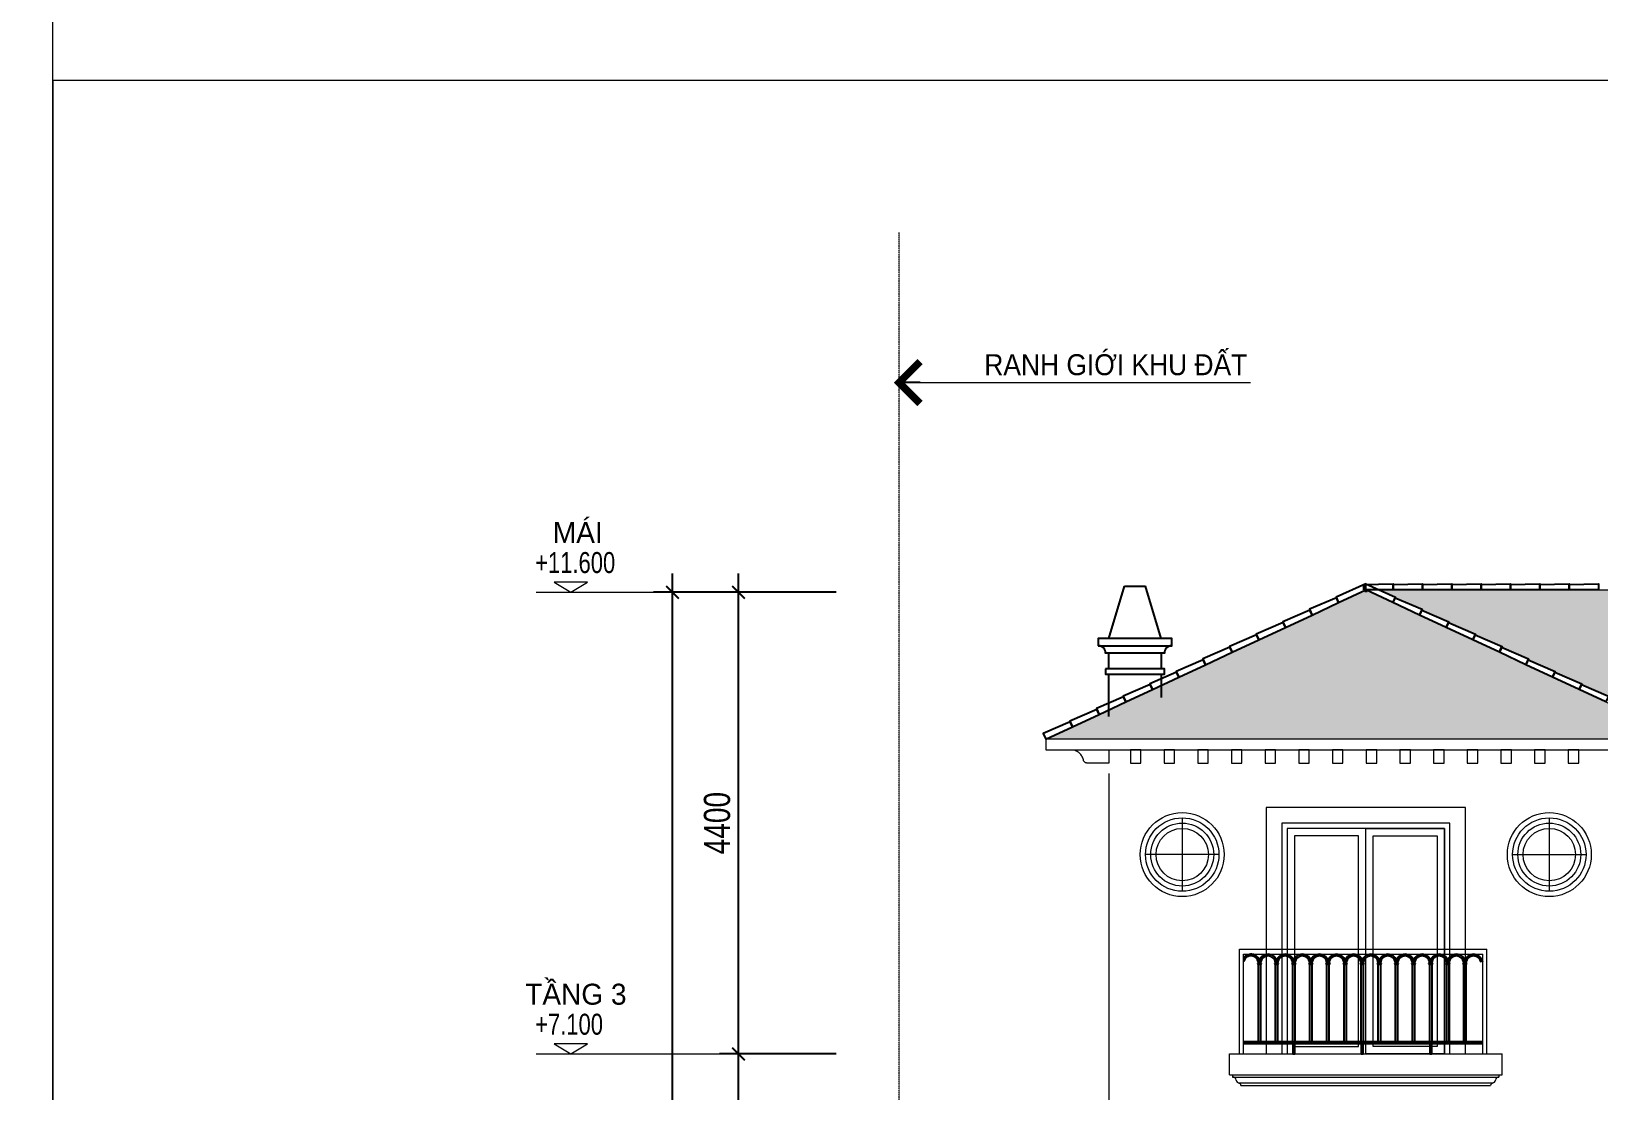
# Model space of a CAD drawing. Header units: millimetres. Extents: x 33748 to 451939, y -263262 to 62681.
# Drawn here: x 273743 to 288685, y -16997 to -6900 of the extents above; entities that cross this region are included whole.
import ezdxf

# ---------------------------------------------------------------- set-up
doc = ezdxf.new("R2010")
doc.units = ezdxf.units.MM
doc.header["$PDMODE"] = 98
doc.linetypes.add('CENTER', pattern=[50.8, 31.75, -6.35, 6.35, -6.35])
doc.linetypes.add('HIDDEN', pattern=[0.375, 0.25, -0.125])
doc.layers.get('Defpoints').update_dxf_attribs({"color": 202, "lineweight": 13})
for name, color, linetype, lineweight in [('-CENTER', 143, 'CENTER', 13), ('-CONCRETE', 1, 'Continuous', 35), ('-DIM', 9, 'Continuous', 13), ('-DOOR', 137, 'Continuous', 9), ('-HATCH', 8, 'Continuous', 5), ('-KH', 143, 'Continuous', 13), ('-LINE1', 7, 'Continuous', 18), ('-RANH GIOI KHU DAT', 12, 'CENTER', 18), ('-TEXT', 7, 'Continuous', 15), ('A72', 9, 'Continuous', 5)]:
    doc.layers.add(name, color=color, linetype=linetype, lineweight=lineweight)
for name, color, linetype in [('-HATCH CONCRETE', 54, 'Continuous'), ('1-NETMANH', 8, 'Continuous'), ('13. NET HATCH', 252, 'Continuous'), ('SOLO', 7, 'Continuous')]:
    doc.layers.add(name, color=color, linetype=linetype)
doc.styles.add('1', font='arial.ttf')
doc.styles.add('AVANH', font='', dxfattribs={"width": 0.8})
doc.styles.add('vnavanth', font='', dxfattribs={"width": 0.8})
doc.styles.add('X-5M-DH-TUM1$0$AVANTH', font='arial.ttf', dxfattribs={"width": 0.9})
doc.styles.add('X-ALL-SECTION$0$ROMANS', font='arial.ttf')
doc.styles.get('AVANH').set_extended_font_data('.VnAvantH')
doc.styles.get('vnavanth').set_extended_font_data('.VnAvantH')
doc.dimstyles.new('C_100A3', dxfattribs={"dimscale": 100, "dimtxt": 2.5, "dimasz": 1.2, "dimexe": 1.8, "dimexo": 0, "dimgap": 0.75, "dimtad": 1, "dimdec": 0, "dimzin": 0, "dimdsep": 46, "dimtxsty": 'AVANH', "dimblk": 'ARCHTICK', "dimcen": 0, "dimdle": 1.8, "dimclrd": 256, "dimclre": 256, "dimclrt": 7, "dimadec": 0, "dimazin": 0, "dimtfac": 0.0001, "dimtdec": 0, "dimtix": 1, "dimtmove": 2, "dimatfit": 3, "dimldrblk": 'ARCHTICK', "dimfxl": 1.8, "dimtolj": 1, "dimtzin": 0, "dimarcsym": 0})
doc.dimstyles.new('X-ALL-SECTION$0$ARROWS', dxfattribs={"dimscale": 100, "dimtxt": 2, "dimasz": 1, "dimexe": 2, "dimexo": 5, "dimgap": 1, "dimtad": 1, "dimdec": 0, "dimzin": 0, "dimdsep": 46, "dimtxsty": 'X-ALL-SECTION$0$ROMANS', "dimblk": 'X-ALL-SECTION$0$ARROWS', "dimcen": 0, "dimclrd": 256, "dimclre": 256, "dimclrt": 256, "dimazin": 0, "dimtfac": 0.5, "dimtdec": 0, "dimtofl": 0, "dimtmove": 2, "dimatfit": 3, "dimldrblk": 'X-ALL-SECTION$0$ARROWS', "dimfxl": 1, "dimtolj": 1, "dimtzin": 0, "dimlwd": -1, "dimlwe": -1, "dimarcsym": 0})

# ---------------------------------------------------------------- blocks, each defined once
blk = doc.blocks.new('X-ALL-SECTION$0$ARROWS')
blk.add_line((-1, 0), (0, 0))
at = {"const_width": 0.35}
blk.add_lwpolyline([(-1, -1), (0, 0), (-1, 1)], dxfattribs=at)
blk = doc.blocks.new('_ARCHTICK')
at = {"const_width": 0.15}
blk.add_lwpolyline([(-0.5, -0.5), (0.5, 0.5)], dxfattribs=at)
blk = doc.blocks.new('*D680')
at = {"layer": '-DIM', "lineweight": -2, "transparency": 16777216}
for p, q in [((280485, -20127), (280485, -16467)), ((281415, -16647), (280305, -16647)), ((281415, -19947), (280305, -19947))]:
    blk.add_line(p, q, dxfattribs=at)
at = {"layer": 'Defpoints', "color": 0, "transparency": 16777216}
for p in [(280485, -16647), (281415, -16647), (281415, -19947)]:
    blk.add_point(p, dxfattribs=at)
at = {"layer": '-DIM', "lineweight": -2, "transparency": 16777216, "xscale": 120, "yscale": 120, "zscale": 120}
for p, rotation in [((280485, -16647), 90), ((280485, -19947), 270)]:
    blk.add_blockref('_ARCHTICK', p, dxfattribs=dict(at, rotation=rotation))
at = {"layer": '-DIM', "color": 7, "transparency": 16777216, "insert": (280281, -18297), "char_height": 250, "attachment_point": 5, "rotation": 90, "style": 'AVANH'}
blk.add_mtext('\\A1;3300', dxfattribs=at)
blk = doc.blocks.new('*D681')
at = {"layer": '-DIM', "lineweight": -2, "transparency": 16777216}
for p, q in [((280485, -16827), (280485, -12067)), ((281415, -12247), (280305, -12247)), ((281415, -16647), (280305, -16647))]:
    blk.add_line(p, q, dxfattribs=at)
at = {"layer": 'Defpoints', "color": 0, "transparency": 16777216}
for p in [(280485, -12247), (281415, -12247), (281415, -16647)]:
    blk.add_point(p, dxfattribs=at)
at = {"layer": '-DIM', "lineweight": -2, "transparency": 16777216, "xscale": 120, "yscale": 120, "zscale": 120}
for p, rotation in [((280485, -12247), 90), ((280485, -16647), 270)]:
    blk.add_blockref('_ARCHTICK', p, dxfattribs=dict(at, rotation=rotation))
at = {"layer": '-DIM', "color": 7, "transparency": 16777216, "insert": (280281, -14447), "char_height": 250, "attachment_point": 5, "rotation": 90, "style": 'AVANH'}
blk.add_mtext('\\A1;4400', dxfattribs=at)
blk = doc.blocks.new('*D683')
at = {"layer": '-DIM', "lineweight": -2, "transparency": 16777216}
for p, q in [((279855, -24477), (279855, -12067)), ((281415, -12247), (279675, -12247)), ((281415, -24297), (279675, -24297))]:
    blk.add_line(p, q, dxfattribs=at)
at = {"layer": 'Defpoints', "color": 0, "transparency": 16777216}
for p in [(279855, -12247), (281415, -12247), (281415, -24297)]:
    blk.add_point(p, dxfattribs=at)
at = {"layer": '-DIM', "lineweight": -2, "transparency": 16777216, "xscale": 120, "yscale": 120, "zscale": 120}
for p, rotation in [((279855, -12247), 90), ((279855, -24297), 270)]:
    blk.add_blockref('_ARCHTICK', p, dxfattribs=dict(at, rotation=rotation))
at = {"layer": '-DIM', "color": 7, "transparency": 16777216, "insert": (279651, -18272), "char_height": 250, "attachment_point": 5, "rotation": 90, "style": 'AVANH'}
blk.add_mtext('\\A1;12050', dxfattribs=at)

msp = doc.modelspace()

# ---------------------------------------------------------------- hatches: boundary and pattern name
at = {"layer": '13. NET HATCH'}
h = msp.add_hatch(dxfattribs=at)
h.set_pattern_fill('N-ONG-01', color=256, scale=200)
h.set_pattern_definition([(274.9697, (291199.2155, -13446.76), (-199.998261, 2400.00021), [184.6944, -4432.6642]), (180, (291215.22, -13630.76), (-200, -200), [16, -184]), (0, (291015.22, -13646.76), (200, 200), [56, -144]), (90, (291071.22, -13646.76), (-200, 200), [20, -180]), (270, (291199.22, -13626.76), (200, -200), [20, -180]), (0, (291199.22, -13646.76), (200, 200), [16, -184]), (0, (291015.22, -13630.76), (200, 200), [40, -160]), (85.0303, (291055.2155, -13630.76), (199.998261, 2400.00021), [184.6944, -4432.6642]), (52.6961, (291055.2155, -13620.76), (-2599.997178, -3400.002148), [52.8016, -5227.35]), (18.4349, (291087.216, -13578.76), (400.0001, 199.9997), [50.5964, -581.859]), (341.5651, (291135.216, -13562.76), (-400.0001, 199.9997), [50.5964, -581.859]), (307.3039, (291183.2155, -13578.76), (2599.997178, -3400.002148), [52.8016, -5227.35]), (20.2249, (291097.216, -13592.76), (-2199.999453, -800.001667), [40.497, -4009.1944]), (339.7751, (291135.216, -13578.76), (2199.999453, -800.001667), [40.497, -4009.1944]), (307.4054, (291173.2155, -13592.76), (2000.00199, -2599.998493), [42.8018, -4237.385]), (52.5946, (291071.2155, -13626.76), (-2000.00199, -2599.998493), [42.8018, -4237.385])])
h.paths.add_polyline_path([(289514.7, -13646.8), (286464.8, -12224.6), (283415, -13646.8)])
h.paths.add_polyline_path([(286607.5, -12224.6), (289531.7, -13589.2), (289514.7, -13646.8), (294815, -13646.8), (291765.2, -12224.6)])

# ---------------------------------------------------------------- linework, layer by layer
at = {"layer": '-CENTER', "ltscale": 0.1}
for p, q in [((278554, -12246.6), (281415, -12246.6)), ((278554, -16646.8), (281415, -16646.8))]:
    msp.add_line(p, q, dxfattribs=at)
at = {"layer": '-CONCRETE'}
msp.add_line((286464.8, -12224.6), (286464.8, -12246.6), dxfattribs=at)
at = {"layer": '-DOOR', "lineweight": 9}
for points in [[(285714.8, -16646.8), (287214.8, -16646.8), (287214.8, -14496.8), (285714.8, -14496.8)], [(285714.8, -16646.8), (286464.8, -16646.8), (286464.8, -14496.8), (285714.8, -14496.8)], [(285784.8, -16576.8), (286394.8, -16576.8), (286394.8, -14566.8), (285784.8, -14566.8)], [(287214.8, -16646.8), (286464.8, -16646.8), (286464.8, -14496.8), (287214.8, -14496.8)], [(287144.8, -16576.8), (286534.8, -16576.8), (286534.8, -14566.8), (287144.8, -14566.8)]]:
    msp.add_lwpolyline(points, close=True, dxfattribs=at)
for centre in [(284715, -14746.8), (288214.7, -14746.8)]:
    msp.add_circle(centre, 250, dxfattribs=at)
at = {"layer": '-HATCH'}
for points in [[(284715, -14396.8), (284715, -15096.8)], [(288214.7, -14396.8), (288214.7, -15096.8)], [(285065, -14746.8), (284365, -14746.8)], [(287864.7, -14746.8), (288564.7, -14746.8)]]:
    msp.add_lwpolyline(points, dxfattribs=at)
for centre in [(284715, -14746.8), (288214.7, -14746.8)]:
    msp.add_circle(centre, 350, dxfattribs=at)
at = {"layer": '-HATCH CONCRETE'}
for points in [[(286464.8, -12224.6), (286464.8, -12165.5), (286182.1, -12292.8), (286206.4, -12345.1)], [(286445.2, -12224.6), (286445.2, -12172.6), (286725.2, -12164.6), (286725.2, -12224.6)], [(286464.8, -12224.6), (286464.8, -12165.5), (286747.6, -12292.8), (286723.3, -12345.1)], [(286725.2, -12224.6), (286725.2, -12172.6), (287005.2, -12164.6), (287005.2, -12224.6)], [(287005.2, -12224.6), (287005.2, -12172.6), (287285.2, -12164.6), (287285.2, -12224.6)], [(287285.2, -12224.6), (287285.2, -12172.6), (287565.2, -12164.6), (287565.2, -12224.6)], [(287565.2, -12224.6), (287565.2, -12172.6), (287845.2, -12164.6), (287845.2, -12224.6)], [(287845.2, -12224.6), (287845.2, -12172.6), (288125.2, -12164.6), (288125.2, -12224.6)], [(288125.2, -12224.6), (288125.2, -12172.6), (288405.2, -12164.6), (288405.2, -12224.6)], [(288405.2, -12224.6), (288405.2, -12172.6), (288685.2, -12164.6), (288685.2, -12224.6)], [(286206.4, -12345.1), (286184.5, -12298), (285927.3, -12409.1), (285952.7, -12463.4)], [(286723.3, -12345.1), (286745.2, -12298), (287002.4, -12409.1), (286977, -12463.4)], [(285698.9, -12581.8), (285676.9, -12534.6), (285419.8, -12645.7), (285445.1, -12700.1)], [(285952.7, -12463.4), (285930.7, -12416.3), (285673.6, -12527.4), (285698.9, -12581.8)], [(286977, -12463.4), (286999, -12416.3), (287256.1, -12527.4), (287230.8, -12581.8)], [(287230.8, -12581.8), (287252.8, -12534.6), (287509.9, -12645.7), (287484.6, -12700.1)], [(285445.1, -12700.1), (285423.2, -12653), (285166, -12764), (285191.4, -12818.4)], [(287484.6, -12700.1), (287506.5, -12653), (287763.7, -12764), (287738.3, -12818.4)], [(285191.4, -12818.4), (285169.4, -12771.3), (284912.3, -12882.4), (284937.6, -12936.8)], [(287738.3, -12818.4), (287760.3, -12771.3), (288017.4, -12882.4), (287992.1, -12936.8)], [(284937.6, -12936.8), (284915.6, -12889.6), (284658.5, -13000.7), (284683.8, -13055.1)], [(287992.1, -12936.8), (288014.1, -12889.6), (288271.2, -13000.7), (288245.9, -13055.1)], [(284430.1, -13173.4), (284408.1, -13126.3), (284151, -13237.4), (284176.3, -13291.8)], [(284683.8, -13055.1), (284661.9, -13008), (284404.7, -13119), (284430.1, -13173.4)], [(288245.9, -13055.1), (288267.8, -13008), (288525, -13119), (288499.6, -13173.4)], [(288499.6, -13173.4), (288521.6, -13126.3), (288778.7, -13237.4), (288753.4, -13291.8)], [(284176.3, -13291.8), (284154.3, -13244.6), (283897.2, -13355.7), (283922.5, -13410.1)], [(283922.5, -13410.1), (283900.6, -13363), (283643.4, -13474), (283668.8, -13528.4)], [(283668.8, -13528.4), (283646.8, -13481.3), (283389.7, -13592.4), (283415, -13646.8)]]:
    msp.add_lwpolyline(points, close=True, dxfattribs=at)
msp.add_lwpolyline([(286464.8, -12224.6), (286464.8, -12165.5)], dxfattribs=at)
at = {"layer": '-KH'}
for p, q in [((278736, -12246.6), (279035.9, -12246.6)), ((278736, -16646.8), (279035.9, -16646.8))]:
    msp.add_line(p, q, dxfattribs=at)
for points in [[(279045, -12150.6), (278726.9, -12150.6), (278885.9, -12246.6)], [(279045, -16550.8), (278726.9, -16550.8), (278885.9, -16646.8)]]:
    msp.add_lwpolyline(points, close=True, dxfattribs=at)
for points in [[(278885.9, -12246.6), (278885.9, -12150.6), (279045, -12150.6), (278885.9, -12246.6)], [(278885.9, -16646.8), (278885.9, -16550.8), (279045, -16550.8), (278885.9, -16646.8)]]:
    msp.add_solid(points, dxfattribs=at)
at = {"layer": '-LINE1'}
for p, q in [((283415, -13646.8), (286464.8, -12224.6)), ((286464.8, -12224.6), (289514.7, -13646.8)), ((286464.8, -12224.6), (291765.2, -12224.6)), ((283415, -13646.8), (283415, -13746.8)), ((285260, -15646.8), (287620, -15646.8)), ((285260, -16646.8), (285260, -15646.8)), ((287620, -16646.8), (287620, -15646.8)), ((285300, -15696.8), (287580, -15696.8)), ((285300, -16646.8), (285300, -15696.8)), ((287580, -16646.8), (287580, -15696.8))]:
    msp.add_line(p, q, dxfattribs=at)
at = {"layer": '-LINE1', "lineweight": 20}
for p, q in [((294815, -13646.8), (283415, -13646.8)), ((283415, -13746.8), (294815, -13746.8)), ((284015, -13974.8), (284015, -24296.8)), ((285164.8, -16646.8), (287764.8, -16646.8)), ((285164.8, -16846.8), (285164.8, -16646.8)), ((287764.8, -16846.8), (287764.8, -16646.8)), ((285164.8, -16846.8), (287764.8, -16846.8)), ((285194.8, -16846.8), (285194.8, -16867.5)), ((287734.8, -16846.8), (287734.8, -16867.5)), ((285274.8, -16946.8), (287654.8, -16946.8))]:
    msp.add_line(p, q, dxfattribs=at)
at = {"layer": '-LINE1'}
for points in [[(283801.8, -13873.8), (283797.5, -13872.5), (283793.4, -13870.8), (283789.6, -13868.6), (283786, -13866), (283782.7, -13863), (283779.8, -13859.7), (283777.3, -13856), (283775.2, -13852.1), (283773.6, -13848), (283772.5, -13843.7), (283770.3, -13834.8), (283767.3, -13826.1), (283763.7, -13817.6), (283759.4, -13809.5), (283754.5, -13801.7), (283749, -13794.3), (283742.9, -13787.5), (283736.2, -13781.1), (283729.1, -13775.3), (283721.5, -13770), (283713.6, -13765.4), (283705.3, -13761.4), (283703.9, -13760.8), (283702.5, -13760), (283701.2, -13759), (283700.1, -13758), (283699, -13756.8), (283698, -13755.6), (283697.2, -13754.2), (283696.5, -13752.8), (283695.9, -13751.4), (283695.5, -13749.9), (283695.2, -13748.3), (283695, -13746.8), (284015, -13746.8), (284015, -13874.8), (284013.9, -13874.8), (283810.5, -13874.8), (283806.1, -13874.5)], [(284321.6, -13874.8), (284321.6, -13746.8), (284221.6, -13746.8), (284221.6, -13874.8)], [(284642.6, -13874.8), (284642.6, -13746.8), (284542.6, -13746.8), (284542.6, -13874.8)], [(284963.7, -13874.8), (284963.7, -13746.8), (284863.7, -13746.8), (284863.7, -13874.8)], [(285284.7, -13874.8), (285284.7, -13746.8), (285184.7, -13746.8), (285184.7, -13874.8)], [(285605.8, -13874.8), (285605.8, -13746.8), (285505.8, -13746.8), (285505.8, -13874.8)], [(285926.8, -13874.8), (285926.8, -13746.8), (285826.8, -13746.8), (285826.8, -13874.8)], [(286247.8, -13874.8), (286247.8, -13746.8), (286147.8, -13746.8), (286147.8, -13874.8)], [(286568.9, -13874.8), (286568.9, -13746.8), (286468.9, -13746.8), (286468.9, -13874.8)], [(286889.9, -13874.8), (286889.9, -13746.8), (286789.9, -13746.8), (286789.9, -13874.8)], [(287210.9, -13874.8), (287210.9, -13746.8), (287110.9, -13746.8), (287110.9, -13874.8)], [(287532, -13874.8), (287532, -13746.8), (287432, -13746.8), (287432, -13874.8)], [(287853, -13874.8), (287853, -13746.8), (287753, -13746.8), (287753, -13874.8)], [(288174, -13874.8), (288174, -13746.8), (288074, -13746.8), (288074, -13874.8)], [(288495.1, -13874.8), (288495.1, -13746.8), (288395.1, -13746.8), (288395.1, -13874.8)]]:
    msp.add_lwpolyline(points, close=True, dxfattribs=at)
at = {"layer": '-LINE1', "color": 0, "lineweight": 20}
for points in [[(287414.8, -16646.8), (287414.8, -14296.8), (285514.8, -14296.8), (285514.8, -16646.8)], [(287264.8, -16646.8), (287264.8, -14446.8), (285664.8, -14446.8), (285664.8, -16646.8)]]:
    msp.add_lwpolyline(points, dxfattribs=at)
at = {"layer": '-LINE1', "lineweight": 20}
for points in [[(285255.5, -16922.9), (285255.5, -16929.1)], [(287674.2, -16922.9), (287674.2, -16929.1)]]:
    msp.add_lwpolyline(points, dxfattribs=at)
at = {"layer": '-LINE1', "color": 0, "lineweight": 20}
for centre, radius in [((284715, -14746.8), 400), ((284715, -14746.8), 300), ((288214.7, -14746.8), 400), ((288214.7, -14746.8), 300)]:
    msp.add_circle(centre, radius, dxfattribs=at)
at = {"layer": '-LINE1', "lineweight": 20}
for centre, radius, start, end in [((285195.2, -16900.8), 33.3, 5.47259, 90.67911), ((287734.5, -16900.8), 33.3, 89.32089, 174.52741), ((285257.8, -16893.2), 29.8, 188.48378, 265.49102), ((285257.6, -16946.3), 17.3, 358.39355, 97.04259), ((287672.1, -16946.3), 17.3, 82.95741, 181.60645), ((287671.9, -16893.2), 29.8, 274.50898, 351.51622)]:
    msp.add_arc(centre, radius, start, end, dxfattribs=at)
at = {"layer": '-RANH GIOI KHU DAT', "linetype": 'HIDDEN', "ltscale": 10}
msp.add_lwpolyline([(282015, -25094.8), (282015, -8816.3)], dxfattribs=at)
at = {"layer": '1-NETMANH', "lineweight": 20}
for points in [[(285194.8, -16867.5), (287734.8, -16867.5)], [(285255.5, -16922.9), (287674.2, -16922.9)]]:
    msp.add_lwpolyline(points, dxfattribs=at)
at = {"layer": '13. NET HATCH'}
for p, q in [((285440.6, -15776.6), (285432.4, -15781.6)), ((285432.4, -15781.6), (285432.4, -15783.6)), ((285442.2, -15781.6), (285432.4, -15781.6)), ((285432.4, -15783.6), (285440.6, -15788.7)), ((285442.2, -15783.6), (285432.4, -15783.6)), ((285438.2, -15772.6), (285438.2, -15774.6)), ((285438.2, -15772.6), (285442.2, -15772.6)), ((285438.2, -15774.6), (285440.6, -15774.6)), ((285438.2, -15790.7), (285438.2, -15792.7)), ((285438.2, -15790.7), (285440.6, -15790.7)), ((285438.2, -15792.7), (285442.2, -15792.7)), ((285440.6, -15774.6), (285440.6, -15776.6)), ((285440.6, -15774.6), (285442.2, -15774.6)), ((285440.6, -15776.6), (285463, -15776.6)), ((285440.6, -15788.7), (285440.6, -15790.7)), ((285440.6, -15788.7), (285463, -15788.7)), ((285440.6, -15790.7), (285442.2, -15790.7)), ((285442.2, -15772.6), (285461.4, -15772.6)), ((285461.4, -15774.6), (285442.2, -15774.6)), ((285442.2, -15783.6), (285442.2, -15781.6)), ((285442.2, -15781.6), (285461.4, -15781.6)), ((285442.2, -15783.6), (285461.4, -15783.6)), ((285461.4, -15790.7), (285442.2, -15790.7)), ((285442.2, -16526.8), (285442.2, -15792.7)), ((285442.2, -15792.7), (285461.4, -15792.7)), ((285461.4, -15772.6), (285465.4, -15772.6)), ((285461.4, -15774.6), (285463, -15774.6)), ((285461.4, -15781.6), (285461.4, -15783.6)), ((285461.4, -15781.6), (285471.2, -15781.6)), ((285461.4, -15783.6), (285471.2, -15783.6)), ((285461.4, -15790.7), (285463, -15790.7)), ((285461.4, -15792.7), (285461.4, -16526.8)), ((285461.4, -15792.7), (285465.4, -15792.7)), ((285463, -15776.6), (285463, -15774.6)), ((285463, -15774.6), (285465.4, -15774.6)), ((285471.2, -15781.6), (285463, -15776.6)), ((285463, -15788.7), (285471.2, -15783.6)), ((285463, -15790.7), (285463, -15788.7)), ((285463, -15790.7), (285465.4, -15790.7)), ((285465.4, -15774.6), (285465.4, -15772.6)), ((285465.4, -15792.7), (285465.4, -15790.7)), ((285471.2, -15783.6), (285471.2, -15781.6)), ((285603.8, -15776.6), (285595.6, -15781.6)), ((285595.6, -15781.6), (285595.6, -15783.6)), ((285605.4, -15781.6), (285595.6, -15781.6)), ((285595.6, -15783.6), (285603.8, -15788.7)), ((285605.4, -15783.6), (285595.6, -15783.6)), ((285601.4, -15772.6), (285601.4, -15774.6)), ((285601.4, -15772.6), (285605.4, -15772.6)), ((285601.4, -15774.6), (285603.8, -15774.6)), ((285601.4, -15790.7), (285601.4, -15792.7)), ((285601.4, -15790.7), (285603.8, -15790.7)), ((285601.4, -15792.7), (285605.4, -15792.7)), ((285603.8, -15774.6), (285603.8, -15776.6)), ((285603.8, -15774.6), (285605.4, -15774.6)), ((285603.8, -15776.6), (285626.2, -15776.6)), ((285603.8, -15788.7), (285603.8, -15790.7)), ((285603.8, -15788.7), (285626.2, -15788.7)), ((285603.8, -15790.7), (285605.4, -15790.7)), ((285605.4, -15772.6), (285624.6, -15772.6)), ((285624.6, -15774.6), (285605.4, -15774.6)), ((285605.4, -15783.6), (285605.4, -15781.6)), ((285605.4, -15781.6), (285624.6, -15781.6)), ((285605.4, -15783.6), (285624.6, -15783.6)), ((285624.6, -15790.7), (285605.4, -15790.7)), ((285605.4, -16526.8), (285605.4, -15792.7)), ((285605.4, -15792.7), (285624.6, -15792.7)), ((285624.6, -15772.6), (285628.6, -15772.6)), ((285624.6, -15774.6), (285626.2, -15774.6)), ((285624.6, -15781.6), (285624.6, -15783.6)), ((285624.6, -15781.6), (285634.4, -15781.6)), ((285624.6, -15783.6), (285634.4, -15783.6)), ((285624.6, -15790.7), (285626.2, -15790.7)), ((285624.6, -15792.7), (285624.6, -16526.8)), ((285624.6, -15792.7), (285628.6, -15792.7)), ((285626.2, -15776.6), (285626.2, -15774.6)), ((285626.2, -15774.6), (285628.6, -15774.6)), ((285634.4, -15781.6), (285626.2, -15776.6)), ((285626.2, -15788.7), (285634.4, -15783.6)), ((285626.2, -15790.7), (285626.2, -15788.7)), ((285626.2, -15790.7), (285628.6, -15790.7)), ((285628.6, -15774.6), (285628.6, -15772.6)), ((285628.6, -15792.7), (285628.6, -15790.7)), ((285634.4, -15783.6), (285634.4, -15781.6)), ((285767, -15776.6), (285758.8, -15781.6)), ((285758.8, -15781.6), (285758.8, -15783.6)), ((285768.6, -15781.6), (285758.8, -15781.6)), ((285758.8, -15783.6), (285767, -15788.6)), ((285768.6, -15783.6), (285758.8, -15783.6)), ((285764.6, -15772.6), (285764.6, -15774.6)), ((285764.6, -15772.6), (285768.6, -15772.6)), ((285764.6, -15774.6), (285767, -15774.6)), ((285764.6, -15790.6), (285764.6, -15792.6)), ((285764.6, -15790.6), (285767, -15790.6)), ((285764.6, -15792.6), (285768.6, -15792.6)), ((285767, -15774.6), (285767, -15776.6)), ((285767, -15774.6), (285768.6, -15774.6)), ((285767, -15776.6), (285789.4, -15776.6)), ((285767, -15788.6), (285767, -15790.6)), ((285767, -15788.6), (285789.4, -15788.6)), ((285767, -15790.6), (285768.6, -15790.6)), ((285768.6, -15772.6), (285787.8, -15772.6)), ((285787.8, -15774.6), (285768.6, -15774.6)), ((285768.6, -15783.6), (285768.6, -15781.6)), ((285768.6, -15781.6), (285787.8, -15781.6)), ((285768.6, -15783.6), (285787.8, -15783.6)), ((285787.8, -15790.6), (285768.6, -15790.6)), ((285768.6, -16526.7), (285768.6, -15792.6)), ((285768.6, -15792.6), (285787.8, -15792.6)), ((285787.8, -15772.6), (285791.8, -15772.6)), ((285787.8, -15774.6), (285789.4, -15774.6)), ((285787.8, -15781.6), (285787.8, -15783.6)), ((285787.8, -15781.6), (285797.6, -15781.6)), ((285787.8, -15783.6), (285797.6, -15783.6)), ((285787.8, -15790.6), (285789.4, -15790.6)), ((285787.8, -15792.6), (285787.8, -16526.7)), ((285787.8, -15792.6), (285791.8, -15792.6)), ((285789.4, -15776.6), (285789.4, -15774.6)), ((285789.4, -15774.6), (285791.8, -15774.6)), ((285797.6, -15781.6), (285789.4, -15776.6)), ((285789.4, -15788.6), (285797.6, -15783.6)), ((285789.4, -15790.6), (285789.4, -15788.6)), ((285789.4, -15790.6), (285791.8, -15790.6)), ((285791.8, -15774.6), (285791.8, -15772.6)), ((285791.8, -15792.6), (285791.8, -15790.6)), ((285797.6, -15783.6), (285797.6, -15781.6)), ((285930.2, -15776.6), (285922, -15781.6)), ((285922, -15781.6), (285922, -15783.6)), ((285931.8, -15781.6), (285922, -15781.6)), ((285922, -15783.6), (285930.2, -15788.6)), ((285931.8, -15783.6), (285922, -15783.6)), ((285927.8, -15772.6), (285927.8, -15774.6)), ((285927.8, -15772.6), (285931.8, -15772.6)), ((285927.8, -15774.6), (285930.2, -15774.6)), ((285927.8, -15790.6), (285927.8, -15792.6)), ((285927.8, -15790.6), (285930.2, -15790.6)), ((285927.8, -15792.6), (285931.8, -15792.6)), ((285930.2, -15774.6), (285930.2, -15776.6)), ((285930.2, -15774.6), (285931.8, -15774.6)), ((285930.2, -15776.6), (285952.6, -15776.6)), ((285930.2, -15788.6), (285930.2, -15790.6)), ((285930.2, -15788.6), (285952.6, -15788.6)), ((285930.2, -15790.6), (285931.8, -15790.6)), ((285931.8, -15772.6), (285951, -15772.6)), ((285951, -15774.6), (285931.8, -15774.6)), ((285931.8, -15783.6), (285931.8, -15781.6)), ((285931.8, -15781.6), (285951, -15781.6)), ((285931.8, -15783.6), (285951, -15783.6)), ((285951, -15790.6), (285931.8, -15790.6)), ((285931.8, -16526.7), (285931.8, -15792.6)), ((285931.8, -15792.6), (285951, -15792.6)), ((285951, -15772.6), (285955, -15772.6)), ((285951, -15774.6), (285952.6, -15774.6)), ((285951, -15781.6), (285951, -15783.6)), ((285951, -15781.6), (285960.8, -15781.6)), ((285951, -15783.6), (285960.8, -15783.6)), ((285951, -15790.6), (285952.6, -15790.6)), ((285951, -15792.6), (285951, -16526.7)), ((285951, -15792.6), (285955, -15792.6)), ((285952.6, -15776.6), (285952.6, -15774.6)), ((285952.6, -15774.6), (285955, -15774.6)), ((285960.8, -15781.6), (285952.6, -15776.6)), ((285952.6, -15788.6), (285960.8, -15783.6)), ((285952.6, -15790.6), (285952.6, -15788.6)), ((285952.6, -15790.6), (285955, -15790.6)), ((285955, -15774.6), (285955, -15772.6)), ((285955, -15792.6), (285955, -15790.6)), ((285960.8, -15783.6), (285960.8, -15781.6)), ((286093.4, -15776.6), (286085.2, -15781.6)), ((286085.2, -15781.6), (286085.2, -15783.6)), ((286095, -15781.6), (286085.2, -15781.6)), ((286085.2, -15783.6), (286093.4, -15788.6)), ((286095, -15783.6), (286085.2, -15783.6)), ((286091, -15772.6), (286091, -15774.6)), ((286091, -15772.6), (286095, -15772.6)), ((286091, -15774.6), (286093.4, -15774.6)), ((286091, -15790.6), (286091, -15792.6)), ((286091, -15790.6), (286093.4, -15790.6)), ((286091, -15792.6), (286095, -15792.6)), ((286093.4, -15774.6), (286093.4, -15776.6)), ((286093.4, -15774.6), (286095, -15774.6)), ((286093.4, -15776.6), (286115.8, -15776.6)), ((286093.4, -15788.6), (286093.4, -15790.6)), ((286093.4, -15788.6), (286115.8, -15788.6)), ((286093.4, -15790.6), (286095, -15790.6)), ((286095, -15772.6), (286114.2, -15772.6)), ((286114.2, -15774.6), (286095, -15774.6)), ((286095, -15783.6), (286095, -15781.6)), ((286095, -15781.6), (286114.2, -15781.6)), ((286095, -15783.6), (286114.2, -15783.6)), ((286114.2, -15790.6), (286095, -15790.6)), ((286095, -16526.7), (286095, -15792.6)), ((286095, -15792.6), (286114.2, -15792.6)), ((286114.2, -15772.6), (286118.2, -15772.6)), ((286114.2, -15774.6), (286115.8, -15774.6)), ((286114.2, -15781.6), (286114.2, -15783.6)), ((286114.2, -15781.6), (286124, -15781.6)), ((286114.2, -15783.6), (286124, -15783.6)), ((286114.2, -15790.6), (286115.8, -15790.6)), ((286114.2, -15792.6), (286114.2, -16526.7)), ((286114.2, -15792.6), (286118.2, -15792.6)), ((286115.8, -15776.6), (286115.8, -15774.6)), ((286115.8, -15774.6), (286118.2, -15774.6)), ((286124, -15781.6), (286115.8, -15776.6)), ((286115.8, -15788.6), (286124, -15783.6)), ((286115.8, -15790.6), (286115.8, -15788.6)), ((286115.8, -15790.6), (286118.2, -15790.6)), ((286118.2, -15774.6), (286118.2, -15772.6)), ((286118.2, -15792.6), (286118.2, -15790.6)), ((286124, -15783.6), (286124, -15781.6)), ((286256.6, -15776.6), (286248.4, -15781.6)), ((286248.4, -15781.6), (286248.4, -15783.6)), ((286258.2, -15781.6), (286248.4, -15781.6)), ((286248.4, -15783.6), (286256.6, -15788.6)), ((286258.2, -15783.6), (286248.4, -15783.6)), ((286254.2, -15772.6), (286254.2, -15774.6)), ((286254.2, -15772.6), (286258.2, -15772.6)), ((286254.2, -15774.6), (286256.6, -15774.6)), ((286254.2, -15790.6), (286254.2, -15792.6)), ((286254.2, -15790.6), (286256.6, -15790.6)), ((286254.2, -15792.6), (286258.2, -15792.6)), ((286256.6, -15774.6), (286256.6, -15776.6)), ((286256.6, -15774.6), (286258.2, -15774.6)), ((286256.6, -15776.6), (286279, -15776.6)), ((286256.6, -15788.6), (286256.6, -15790.6)), ((286256.6, -15788.6), (286279, -15788.6)), ((286256.6, -15790.6), (286258.2, -15790.6)), ((286258.2, -15772.6), (286277.4, -15772.6)), ((286277.4, -15774.6), (286258.2, -15774.6)), ((286258.2, -15783.6), (286258.2, -15781.6)), ((286258.2, -15781.6), (286277.4, -15781.6)), ((286258.2, -15783.6), (286277.4, -15783.6)), ((286277.4, -15790.6), (286258.2, -15790.6)), ((286258.2, -16526.7), (286258.2, -15792.6)), ((286258.2, -15792.6), (286277.4, -15792.6)), ((286277.4, -15772.6), (286281.4, -15772.6)), ((286277.4, -15774.6), (286279, -15774.6)), ((286277.4, -15781.6), (286277.4, -15783.6)), ((286277.4, -15781.6), (286287.2, -15781.6)), ((286277.4, -15783.6), (286287.2, -15783.6)), ((286277.4, -15790.6), (286279, -15790.6)), ((286277.4, -15792.6), (286277.4, -16526.7)), ((286277.4, -15792.6), (286281.4, -15792.6)), ((286279, -15776.6), (286279, -15774.6)), ((286279, -15774.6), (286281.4, -15774.6)), ((286287.2, -15781.6), (286279, -15776.6)), ((286279, -15788.6), (286287.2, -15783.6)), ((286279, -15790.6), (286279, -15788.6)), ((286279, -15790.6), (286281.4, -15790.6)), ((286281.4, -15774.6), (286281.4, -15772.6)), ((286281.4, -15792.6), (286281.4, -15790.6)), ((286287.2, -15783.6), (286287.2, -15781.6)), ((286419.8, -15776.6), (286411.6, -15781.6)), ((286411.6, -15781.6), (286411.6, -15783.6)), ((286421.4, -15781.6), (286411.6, -15781.6)), ((286411.6, -15783.6), (286419.8, -15788.6)), ((286421.4, -15783.6), (286411.6, -15783.6)), ((286417.4, -15772.6), (286417.4, -15774.6)), ((286417.4, -15772.6), (286421.4, -15772.6)), ((286417.4, -15774.6), (286419.8, -15774.6)), ((286417.4, -15790.6), (286417.4, -15792.6)), ((286417.4, -15790.6), (286419.8, -15790.6)), ((286417.4, -15792.6), (286421.4, -15792.6)), ((286419.8, -15774.6), (286419.8, -15776.6)), ((286419.8, -15774.6), (286421.4, -15774.6)), ((286419.8, -15776.6), (286442.2, -15776.6)), ((286419.8, -15788.6), (286419.8, -15790.6)), ((286419.8, -15788.6), (286442.2, -15788.6)), ((286419.8, -15790.6), (286421.4, -15790.6)), ((286421.4, -15772.6), (286440.6, -15772.6)), ((286440.6, -15774.6), (286421.4, -15774.6)), ((286421.4, -15783.6), (286421.4, -15781.6)), ((286421.4, -15781.6), (286440.6, -15781.6)), ((286421.4, -15783.6), (286440.6, -15783.6)), ((286440.6, -15790.6), (286421.4, -15790.6)), ((286421.4, -16526.7), (286421.4, -15792.6)), ((286421.4, -15792.6), (286440.6, -15792.6)), ((286440.6, -15772.6), (286444.6, -15772.6)), ((286440.6, -15774.6), (286442.2, -15774.6)), ((286440.6, -15781.6), (286440.6, -15783.6)), ((286440.6, -15781.6), (286450.4, -15781.6)), ((286440.6, -15783.6), (286450.4, -15783.6)), ((286440.6, -15790.6), (286442.2, -15790.6)), ((286440.6, -15792.6), (286440.6, -16526.7)), ((286440.6, -15792.6), (286444.6, -15792.6)), ((286442.2, -15776.6), (286442.2, -15774.6)), ((286442.2, -15774.6), (286444.6, -15774.6)), ((286450.4, -15781.6), (286442.2, -15776.6)), ((286442.2, -15788.6), (286450.4, -15783.6)), ((286442.2, -15790.6), (286442.2, -15788.6)), ((286442.2, -15790.6), (286444.6, -15790.6)), ((286444.6, -15774.6), (286444.6, -15772.6)), ((286444.6, -15792.6), (286444.6, -15790.6)), ((286450.4, -15783.6), (286450.4, -15781.6)), ((286583, -15776.6), (286574.8, -15781.6)), ((286574.8, -15781.6), (286574.8, -15783.6)), ((286584.6, -15781.6), (286574.8, -15781.6)), ((286574.8, -15783.6), (286583, -15788.6)), ((286584.6, -15783.6), (286574.8, -15783.6)), ((286580.6, -15772.6), (286580.6, -15774.6)), ((286580.6, -15772.6), (286584.6, -15772.6)), ((286580.6, -15774.6), (286583, -15774.6)), ((286580.6, -15790.6), (286580.6, -15792.6)), ((286580.6, -15790.6), (286583, -15790.6)), ((286580.6, -15792.6), (286584.6, -15792.6)), ((286583, -15774.6), (286583, -15776.6)), ((286583, -15774.6), (286584.6, -15774.6)), ((286583, -15776.6), (286605.4, -15776.6)), ((286583, -15788.6), (286583, -15790.6)), ((286583, -15788.6), (286605.4, -15788.6)), ((286583, -15790.6), (286584.6, -15790.6)), ((286584.6, -15772.6), (286603.8, -15772.6)), ((286603.8, -15774.6), (286584.6, -15774.6)), ((286584.6, -15783.6), (286584.6, -15781.6)), ((286584.6, -15781.6), (286603.8, -15781.6)), ((286584.6, -15783.6), (286603.8, -15783.6)), ((286603.8, -15790.6), (286584.6, -15790.6)), ((286584.6, -16526.7), (286584.6, -15792.6)), ((286584.6, -15792.6), (286603.8, -15792.6)), ((286603.8, -15772.6), (286607.8, -15772.6)), ((286603.8, -15774.6), (286605.4, -15774.6)), ((286603.8, -15781.6), (286603.8, -15783.6)), ((286603.8, -15781.6), (286613.6, -15781.6)), ((286603.8, -15783.6), (286613.6, -15783.6)), ((286603.8, -15790.6), (286605.4, -15790.6)), ((286603.8, -15792.6), (286603.8, -16526.7)), ((286603.8, -15792.6), (286607.8, -15792.6)), ((286605.4, -15776.6), (286605.4, -15774.6)), ((286605.4, -15774.6), (286607.8, -15774.6)), ((286613.6, -15781.6), (286605.4, -15776.6)), ((286605.4, -15788.6), (286613.6, -15783.6)), ((286605.4, -15790.6), (286605.4, -15788.6)), ((286605.4, -15790.6), (286607.8, -15790.6)), ((286607.8, -15774.6), (286607.8, -15772.6)), ((286607.8, -15792.6), (286607.8, -15790.6)), ((286613.6, -15783.6), (286613.6, -15781.6)), ((286746.2, -15776.6), (286738, -15781.6)), ((286738, -15781.6), (286738, -15783.6)), ((286747.8, -15781.6), (286738, -15781.6)), ((286738, -15783.6), (286746.2, -15788.6)), ((286747.8, -15783.6), (286738, -15783.6)), ((286743.8, -15772.6), (286743.8, -15774.6)), ((286743.8, -15772.6), (286747.8, -15772.6)), ((286743.8, -15774.6), (286746.2, -15774.6)), ((286743.8, -15790.6), (286743.8, -15792.6)), ((286743.8, -15790.6), (286746.2, -15790.6)), ((286743.8, -15792.6), (286747.8, -15792.6)), ((286746.2, -15774.6), (286746.2, -15776.6)), ((286746.2, -15774.6), (286747.8, -15774.6)), ((286746.2, -15776.6), (286768.6, -15776.6)), ((286746.2, -15788.6), (286746.2, -15790.6)), ((286746.2, -15788.6), (286768.6, -15788.6)), ((286746.2, -15790.6), (286747.8, -15790.6)), ((286747.8, -15772.6), (286767, -15772.6)), ((286767, -15774.6), (286747.8, -15774.6)), ((286747.8, -15783.6), (286747.8, -15781.6)), ((286747.8, -15781.6), (286767, -15781.6)), ((286747.8, -15783.6), (286767, -15783.6)), ((286767, -15790.6), (286747.8, -15790.6)), ((286747.8, -16526.7), (286747.8, -15792.6)), ((286747.8, -15792.6), (286767, -15792.6)), ((286767, -15772.6), (286771, -15772.6)), ((286767, -15774.6), (286768.6, -15774.6)), ((286767, -15781.6), (286767, -15783.6)), ((286767, -15781.6), (286776.8, -15781.6)), ((286767, -15783.6), (286776.8, -15783.6)), ((286767, -15790.6), (286768.6, -15790.6)), ((286767, -15792.6), (286767, -16526.7)), ((286767, -15792.6), (286771, -15792.6)), ((286768.6, -15776.6), (286768.6, -15774.6)), ((286768.6, -15774.6), (286771, -15774.6)), ((286776.8, -15781.6), (286768.6, -15776.6)), ((286768.6, -15788.6), (286776.8, -15783.6)), ((286768.6, -15790.6), (286768.6, -15788.6)), ((286768.6, -15790.6), (286771, -15790.6)), ((286771, -15774.6), (286771, -15772.6)), ((286771, -15792.6), (286771, -15790.6)), ((286776.8, -15783.6), (286776.8, -15781.6)), ((286909.4, -15776.6), (286901.2, -15781.6)), ((286901.2, -15781.6), (286901.2, -15783.6)), ((286911, -15781.6), (286901.2, -15781.6)), ((286901.2, -15783.6), (286909.4, -15788.6)), ((286911, -15783.6), (286901.2, -15783.6)), ((286907, -15772.6), (286907, -15774.6)), ((286907, -15772.6), (286911, -15772.6)), ((286907, -15774.6), (286909.4, -15774.6)), ((286907, -15790.6), (286907, -15792.6)), ((286907, -15790.6), (286909.4, -15790.6)), ((286907, -15792.6), (286911, -15792.6)), ((286909.4, -15774.6), (286909.4, -15776.6)), ((286909.4, -15774.6), (286911, -15774.6)), ((286909.4, -15776.6), (286931.8, -15776.6)), ((286909.4, -15788.6), (286909.4, -15790.6)), ((286909.4, -15788.6), (286931.8, -15788.6)), ((286909.4, -15790.6), (286911, -15790.6)), ((286911, -15772.6), (286930.2, -15772.6)), ((286930.2, -15774.6), (286911, -15774.6)), ((286911, -15783.6), (286911, -15781.6)), ((286911, -15781.6), (286930.2, -15781.6)), ((286911, -15783.6), (286930.2, -15783.6)), ((286930.2, -15790.6), (286911, -15790.6)), ((286911, -16526.7), (286911, -15792.6)), ((286911, -15792.6), (286930.2, -15792.6)), ((286930.2, -15772.6), (286934.2, -15772.6)), ((286930.2, -15774.6), (286931.8, -15774.6)), ((286930.2, -15781.6), (286930.2, -15783.6)), ((286930.2, -15781.6), (286940, -15781.6)), ((286930.2, -15783.6), (286940, -15783.6)), ((286930.2, -15790.6), (286931.8, -15790.6)), ((286930.2, -15792.6), (286930.2, -16526.7)), ((286930.2, -15792.6), (286934.2, -15792.6)), ((286931.8, -15776.6), (286931.8, -15774.6)), ((286931.8, -15774.6), (286934.2, -15774.6)), ((286940, -15781.6), (286931.8, -15776.6)), ((286931.8, -15788.6), (286940, -15783.6)), ((286931.8, -15790.6), (286931.8, -15788.6)), ((286931.8, -15790.6), (286934.2, -15790.6)), ((286934.2, -15774.6), (286934.2, -15772.6)), ((286934.2, -15792.6), (286934.2, -15790.6)), ((286940, -15783.6), (286940, -15781.6)), ((287072.6, -15776.6), (287064.4, -15781.6)), ((287064.4, -15781.6), (287064.4, -15783.6)), ((287074.2, -15781.6), (287064.4, -15781.6)), ((287064.4, -15783.6), (287072.6, -15788.6)), ((287074.2, -15783.6), (287064.4, -15783.6)), ((287070.2, -15772.6), (287070.2, -15774.6)), ((287070.2, -15772.6), (287074.2, -15772.6)), ((287070.2, -15774.6), (287072.6, -15774.6)), ((287070.2, -15790.6), (287070.2, -15792.6)), ((287070.2, -15790.6), (287072.6, -15790.6)), ((287070.2, -15792.6), (287074.2, -15792.6)), ((287072.6, -15774.6), (287072.6, -15776.6)), ((287072.6, -15774.6), (287074.2, -15774.6)), ((287072.6, -15776.6), (287095, -15776.6)), ((287072.6, -15788.6), (287072.6, -15790.6)), ((287072.6, -15788.6), (287095, -15788.6)), ((287072.6, -15790.6), (287074.2, -15790.6)), ((287074.2, -15772.6), (287093.4, -15772.6)), ((287093.4, -15774.6), (287074.2, -15774.6)), ((287074.2, -15783.6), (287074.2, -15781.6)), ((287074.2, -15781.6), (287093.4, -15781.6)), ((287074.2, -15783.6), (287093.4, -15783.6)), ((287093.4, -15790.6), (287074.2, -15790.6)), ((287074.2, -16526.7), (287074.2, -15792.6)), ((287074.2, -15792.6), (287093.4, -15792.6)), ((287093.4, -15772.6), (287097.4, -15772.6)), ((287093.4, -15774.6), (287095, -15774.6)), ((287093.4, -15781.6), (287093.4, -15783.6)), ((287093.4, -15781.6), (287103.2, -15781.6)), ((287093.4, -15783.6), (287103.2, -15783.6)), ((287093.4, -15790.6), (287095, -15790.6)), ((287093.4, -15792.6), (287093.4, -16526.7)), ((287093.4, -15792.6), (287097.4, -15792.6)), ((287095, -15776.6), (287095, -15774.6)), ((287095, -15774.6), (287097.4, -15774.6)), ((287103.2, -15781.6), (287095, -15776.6)), ((287095, -15788.6), (287103.2, -15783.6)), ((287095, -15790.6), (287095, -15788.6)), ((287095, -15790.6), (287097.4, -15790.6)), ((287097.4, -15774.6), (287097.4, -15772.6)), ((287097.4, -15792.6), (287097.4, -15790.6)), ((287103.2, -15783.6), (287103.2, -15781.6)), ((287235.8, -15776.6), (287227.6, -15781.6)), ((287227.6, -15781.6), (287227.6, -15783.6)), ((287237.4, -15781.6), (287227.6, -15781.6)), ((287227.6, -15783.6), (287235.8, -15788.6)), ((287237.4, -15783.6), (287227.6, -15783.6)), ((287233.4, -15772.6), (287233.4, -15774.6)), ((287233.4, -15772.6), (287237.4, -15772.6)), ((287233.4, -15774.6), (287235.8, -15774.6)), ((287233.4, -15790.6), (287233.4, -15792.6)), ((287233.4, -15790.6), (287235.8, -15790.6)), ((287233.4, -15792.6), (287237.4, -15792.6)), ((287235.8, -15774.6), (287235.8, -15776.6)), ((287235.8, -15774.6), (287237.4, -15774.6)), ((287235.8, -15776.6), (287258.2, -15776.6)), ((287235.8, -15788.6), (287235.8, -15790.6)), ((287235.8, -15788.6), (287258.2, -15788.6)), ((287235.8, -15790.6), (287237.4, -15790.6)), ((287237.4, -15772.6), (287256.6, -15772.6)), ((287256.6, -15774.6), (287237.4, -15774.6)), ((287237.4, -15783.6), (287237.4, -15781.6)), ((287237.4, -15781.6), (287256.6, -15781.6)), ((287237.4, -15783.6), (287256.6, -15783.6)), ((287256.6, -15790.6), (287237.4, -15790.6)), ((287237.4, -16526.7), (287237.4, -15792.6)), ((287237.4, -15792.6), (287256.6, -15792.6)), ((287256.6, -15772.6), (287260.6, -15772.6)), ((287256.6, -15774.6), (287258.2, -15774.6)), ((287256.6, -15781.6), (287256.6, -15783.6)), ((287256.6, -15781.6), (287266.4, -15781.6)), ((287256.6, -15783.6), (287266.4, -15783.6)), ((287256.6, -15790.6), (287258.2, -15790.6)), ((287256.6, -15792.6), (287256.6, -16526.7)), ((287256.6, -15792.6), (287260.6, -15792.6)), ((287258.2, -15776.6), (287258.2, -15774.6)), ((287258.2, -15774.6), (287260.6, -15774.6)), ((287266.4, -15781.6), (287258.2, -15776.6)), ((287258.2, -15788.6), (287266.4, -15783.6)), ((287258.2, -15790.6), (287258.2, -15788.6)), ((287258.2, -15790.6), (287260.6, -15790.6)), ((287260.6, -15774.6), (287260.6, -15772.6)), ((287260.6, -15792.6), (287260.6, -15790.6)), ((287266.4, -15783.6), (287266.4, -15781.6)), ((287399, -15776.6), (287390.7, -15781.6)), ((287390.7, -15781.6), (287390.7, -15783.6)), ((287400.6, -15781.6), (287390.7, -15781.6)), ((287390.7, -15783.6), (287399, -15788.6)), ((287400.6, -15783.6), (287390.7, -15783.6)), ((287396.6, -15772.6), (287396.6, -15774.6)), ((287396.6, -15772.6), (287400.6, -15772.6)), ((287396.6, -15774.6), (287399, -15774.6)), ((287396.6, -15790.6), (287396.6, -15792.6)), ((287396.6, -15790.6), (287399, -15790.6)), ((287396.6, -15792.6), (287400.6, -15792.6)), ((287399, -15774.6), (287399, -15776.6)), ((287399, -15774.6), (287400.6, -15774.6)), ((287399, -15776.6), (287421.4, -15776.6)), ((287399, -15788.6), (287399, -15790.6)), ((287399, -15788.6), (287421.4, -15788.6)), ((287399, -15790.6), (287400.6, -15790.6)), ((287400.6, -15772.6), (287419.8, -15772.6)), ((287419.8, -15774.6), (287400.6, -15774.6)), ((287400.6, -15783.6), (287400.6, -15781.6)), ((287400.6, -15781.6), (287419.8, -15781.6)), ((287400.6, -15783.6), (287419.8, -15783.6)), ((287419.8, -15790.6), (287400.6, -15790.6)), ((287400.6, -16526.7), (287400.6, -15792.6)), ((287400.6, -15792.6), (287419.8, -15792.6)), ((287419.8, -15772.6), (287423.8, -15772.6)), ((287419.8, -15774.6), (287421.4, -15774.6)), ((287419.8, -15781.6), (287419.8, -15783.6)), ((287419.8, -15781.6), (287429.6, -15781.6)), ((287419.8, -15783.6), (287429.6, -15783.6)), ((287419.8, -15790.6), (287421.4, -15790.6)), ((287419.8, -15792.6), (287419.8, -16526.7)), ((287419.8, -15792.6), (287423.8, -15792.6)), ((287421.4, -15776.6), (287421.4, -15774.6)), ((287421.4, -15774.6), (287423.8, -15774.6)), ((287429.6, -15781.6), (287421.4, -15776.6)), ((287421.4, -15788.6), (287429.6, -15783.6)), ((287421.4, -15790.6), (287421.4, -15788.6)), ((287421.4, -15790.6), (287423.8, -15790.6)), ((287423.8, -15774.6), (287423.8, -15772.6)), ((287423.8, -15792.6), (287423.8, -15790.6)), ((287429.6, -15783.6), (287429.6, -15781.6)), ((285300, -16526.8), (287580, -16526.8)), ((285300, -16546.8), (287580, -16546.8))]:
    msp.add_line(p, q, dxfattribs=at)
for points in [[(285787.8, -16546.7), (285768.6, -16546.7), (285768.6, -16646.8), (285787.8, -16646.8)], [(286440.6, -16546.7), (286421.4, -16546.7), (286421.4, -16646.7), (286440.6, -16646.7)], [(287093.4, -16546.7), (287074.2, -16546.7), (287074.2, -16646.7), (287093.4, -16646.7)]]:
    msp.add_lwpolyline(points, close=True, dxfattribs=at)
for centre, radius, start, end in [((285370.2, -15785.8), 89.2, 8.53041, 141.89009), ((285370.2, -15785.8), 73.2, 10.41372, 163.49594), ((285533.4, -15785.8), 89.2, 8.53041, 171.46959), ((285533.4, -15785.8), 73.2, 10.41372, 169.58628), ((285696.6, -15785.8), 89.2, 8.53041, 171.46959), ((285696.6, -15785.8), 73.2, 10.41372, 169.58628), ((285859.8, -15785.8), 89.2, 8.53041, 171.46959), ((285859.8, -15785.8), 73.2, 10.41372, 169.58628), ((286023, -15785.8), 89.2, 8.53041, 171.46959), ((286023, -15785.8), 73.2, 10.41372, 169.58628), ((286186.2, -15785.8), 89.2, 8.53041, 171.46959), ((286186.2, -15785.8), 73.2, 10.41372, 169.58628), ((286349.4, -15785.8), 89.2, 8.53041, 171.46959), ((286349.4, -15785.8), 73.2, 10.41372, 169.58628), ((286512.6, -15785.8), 89.2, 8.53041, 171.46959), ((286512.6, -15785.8), 73.2, 10.41372, 169.58628), ((286675.8, -15785.8), 89.2, 8.53041, 171.46959), ((286675.8, -15785.8), 73.2, 10.41372, 169.58628), ((286839, -15785.8), 89.2, 8.53041, 171.46959), ((286839, -15785.8), 73.2, 10.41372, 169.58628), ((287002.2, -15785.8), 89.2, 8.53041, 171.46959), ((287002.2, -15785.8), 73.2, 10.41372, 169.58628), ((287165.4, -15785.8), 89.2, 8.53041, 171.46959), ((287165.4, -15785.8), 73.2, 10.41372, 169.58628), ((287328.6, -15785.8), 89.2, 8.53041, 171.46959), ((287328.6, -15785.8), 73.2, 10.41372, 169.58628), ((287491.8, -15785.8), 89.2, 8.53041, 171.46959), ((287491.8, -15785.8), 73.2, 10.41372, 169.58628)]:
    msp.add_arc(centre, radius, start, end, dxfattribs=at)
at = {"layer": 'Defpoints'}
for points in [[(273947.2, -29645.1), (273947.2, 3618.9), (226907.2, 3618.9), (226907.2, -29645.1)], [(273947.2, -29645.1), (305447.2, -29645.1), (305447.2, -7370.1), (273947.2, -7370.1)]]:
    msp.add_lwpolyline(points, close=True, dxfattribs=at)
at = {"layer": 'SOLO'}
for p, q in [((284015, -12687), (284164.3, -12187)), ((284164.3, -12187), (284365.7, -12187)), ((284515, -12687), (284365.7, -12187)), ((284015, -12977), (284015, -12827)), ((284515, -12827), (284515, -12977)), ((284015, -13430.4), (284015, -13027)), ((284515, -13027), (284515, -13250))]:
    msp.add_line(p, q, dxfattribs=at)
msp.add_lwpolyline([(283915, -12757), (284615, -12757), (284615, -12687), (283915, -12687), (283915, -12757)], dxfattribs=at)
msp.add_lwpolyline([(284615, -12757, 0.4142136), (284545, -12827), (283985, -12827, 0.4142136), (283915, -12757)], format="xyb", dxfattribs=at)
msp.add_lwpolyline([(283985, -12977), (283985, -13027), (284545, -13027), (284545, -12977)], close=True, dxfattribs=at)

# ---------------------------------------------------------------- texts
at = {"layer": '-TEXT', "color": 2, "style": 'X-5M-DH-TUM1$0$AVANTH', "width": 0.9}
msp.add_text('RANH GIỚI KHU ĐẤT', height=200, dxfattribs=at).set_placement((282828.3, -10177.5))
at = {"layer": '-TEXT', "color": 2, "style": 'vnavanth'}
for s, p in [('M¸I', (278714.7, -11777.3)), ('TÇNG 3', (278451.3, -16177.5))]:
    msp.add_text(s, height=200, dxfattribs=at).set_placement(p)
at = {"layer": '-TEXT', "style": '1', "width": 0.75}
for s, p in [('+11.600', (278546, -12063.3)), ('+7.100', (278546, -16463.5))]:
    msp.add_text(s, height=200, dxfattribs=at).set_placement(p)

# ---------------------------------------------------------------- dimensions: what is measured, and where the dimension line sits
at = {"layer": '-DIM'}
for base, p1, p2, picture, middle in [((279854.9, -12246.6), (281415, -24296.8), (281415, -12246.6), '*D683', (279650.6, -18271.7)), ((280484.8, -12246.6), (281415, -16646.8), (281415, -12246.6), '*D681', (280280.5, -14446.7)), ((280484.8, -16646.8), (281415, -19946.8), (281415, -16646.8), '*D680', (280280.5, -18296.8))]:
    dim = msp.add_linear_dim(base=base, p1=p1, p2=p2, angle=90, dimstyle='C_100A3', dxfattribs=at)
    dim.commit()
    dim.dimension.update_dxf_attribs({"geometry": picture, "text_midpoint": middle})

# ---------------------------------------------------------------- leaders
at = {"layer": 'A72'}
msp.add_leader([(282015, -10247.5), (285366.1, -10247.5)], dimstyle='X-ALL-SECTION$0$ARROWS', override={"dimasz": 2, "dimtad": 0}, dxfattribs=at)

doc.saveas('drawing.dxf')
